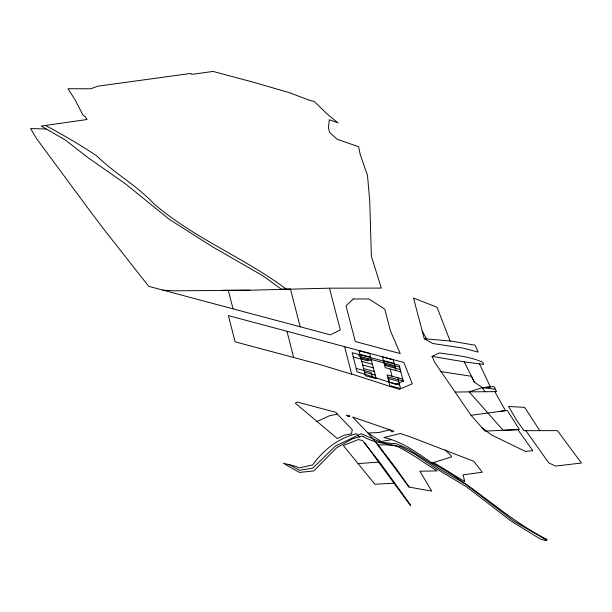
<?xml version="1.0" encoding="UTF-8"?>
<svg xmlns="http://www.w3.org/2000/svg" width="612" height="612" viewBox="0 0 612 612"><rect width="100%" height="100%" fill="white"/><g stroke="black" fill="none" stroke-linecap="round" stroke-linejoin="round"><path stroke-width="0.92" d="M391.144 439.745L381.261 441.512L367.957 433.028L378.966 432.508L389.852 429.8L391.986 431.911L393.845 431.177L352.65 417.017L367.957 433.028L378.185 444.993L386.294 444.802L400.302 446.485L414.309 453.836L436.027 468.501L466.681 486.93L510.882 520.904L540.243 538.996L545.881 540.572L547.159 539.554C505.688 518.701 473.214 484.444 432.064 463.016C416.986 452.742 402.092 441.413 383.869 437.526L400.401 433.472L412.052 437.534L473.772 461.28L482.287 472.242L463.039 474.836L464.76 481.537L433.571 462.542M432.057 356.368L439.408 352.91C453.982 355.304 469.144 356.077 482.784 362.296L483.717 364.37L464.256 361.868L432.057 356.368L434.681 362.304L471.041 415.288L485.002 431.093L519.435 429.555L507.279 410.392L471.041 415.288M316.894 421.507L329.631 415.716L337.357 414.133L352.26 429.639L351.517 433.801L343.829 435.308L337.365 438.567L295.305 403.178L297.31 402.069L335.843 412.304L337.357 414.133M359.328 437.052L356.352 433.74C338.107 438.284 323.457 449.858 312.678 464.891L299.146 467.973L296.086 466.428L283.417 463.276L299.406 472.433L313.765 470.926L336.669 447.732L352.596 438.735L362.549 436.042C372.807 442.966 384.803 442.805 396.102 445.896C410.644 452.673 423.443 462.519 437.06 470.896L419.855 471.217L431.797 491.145L409.084 487.083L375.118 441.573M432.064 463.016L451.656 456.866L450.7 455.175L445.085 449.866M498.489 411.616L505.474 410.644L494.81 391.642M358.005 463.598L378.56 462.114L410.484 505.611L410.767 505.321L379.853 462.435L362.503 440.579L358.395 439.554L343.317 445.528L374.865 484.222L393.661 483.273M46.275 128.994L41.241 126.041L87.111 119.516L84.823 116.211L83.194 115.538L75.138 99.909L68.031 88.702L90.767 88.794L97.821 86.185L190.837 73.432L191.694 74.396L213.083 71.428L254.355 82.475L289.484 92.703L309.022 100.093L314.216 101.477L328.055 114.811L338.076 122.913L329.279 119.738L328.445 128.03L329.73 132.513L337.044 139.192L358.632 146.75L360.231 154.553L367.491 175.399L369.717 200.92L371.369 256.206L381.322 288.091L329.47 288.183L250.017 290.21L173.8 290.83L162.853 290.111L148.731 286.339L102.709 227.817L87.906 208.111L36.498 138.557L30.6 128.574L46.275 128.994L65.377 140.056L87.401 157.208L125.804 184.105L169.363 219.394L212.968 247.057L263.16 275.951L281.283 289.162L290.463 288.971L300.171 326.785M481.965 427.757L491.688 435.056L525.318 451.373L532.807 450.662L517.836 429.624L503.171 430.32L469.213 391.871L496.562 391.611L494.098 386.585L482.317 387.679L469.213 391.871L455.152 392.07M222.707 290.279L250.017 290.21M424.254 338.688L451.059 341.129L474.996 345.168L478.209 352.137L463.246 348.113L432.707 343.5L424.254 338.688L413.513 298.044L437.067 307.27L450.111 341.045M495.414 389.27L482.317 387.679L474.331 382.056L471.447 376.288L440.969 371.606M162.853 290.111L330.319 334.833L340.326 329.945L329.47 288.183M359.902 354.256L370.589 357.11M383.426 360.537L394.113 363.39M399.628 367.016L359.053 356.176L358.601 354.425M360.82 357.844L371.515 360.697M384.344 364.117L395.038 366.978M353.254 356.972L368.187 360.958L367.544 358.441M400.271 369.526L385.3 365.525L384.65 363.015M361.746 361.432L372.433 364.285M400.875 371.874L385.262 367.705L382.5 356.949L393.195 359.802L395.956 370.558M362.664 365.012L373.358 367.866M363.589 368.6L374.276 371.453M402.719 379.05L387.105 374.881L389.875 385.637L400.562 388.49L397.8 377.734M356.207 368.455L371.14 372.44L372.234 376.694M403.216 381.001L388.245 377.007L389.615 382.332M364.507 372.188L375.202 375.041M388.031 378.468L398.718 381.322M388.949 382.056L399.644 384.91M351.617 373.97L399.231 389.408L412.251 383.778L403.851 362.495L228.398 315.616L235.092 341.817L318.699 364.186L351.678 374.215L344.64 346.69M289.086 464.508L299.482 470.307L312.724 468.172L335.56 445.98L361.149 433.701L381.092 442.369L396.591 443.815L408.663 449.162L438.506 468.295L466 484.459L513.629 520.965L546.493 540.082M45.433 125.445C62.891 134.709 79.935 144.738 96.459 155.647C114.161 173.211 136.422 185.092 153.459 203.383C193.568 238.167 243.989 257.423 286.194 289.063M378.185 444.993L396.324 468.754L409.084 487.083M364.584 442.667L378.56 462.114M525.892 430.68L548.765 462.856L555.421 466.084L581.4 463.024L557.425 430.618L524.071 430.68L516.704 420.413L508.618 406.506L524.645 407.34L539.799 430.649M484.949 391.81L482.317 387.679L490.388 386.929L479.448 363.819M422.242 331.092L426.694 338.972M464.256 361.868L474.331 382.056M228.253 290.272L233.05 308.853M390.181 369.021L392.024 376.189M286.944 331.268L293.645 357.485M353.292 298.962L346.017 305.816L355.289 341.527L400.233 353.56L390.448 330.939L384.787 309.167L368.952 298.97L353.292 298.962M403.247 381.115L395.803 384.336L357.056 371.767L352.16 352.703L399.169 365.249L403.247 381.115M349.842 416.068L348.075 416.573L346.476 415.158L349.842 416.068M369.671 353.522L358.976 350.668L365.425 375.776L376.12 378.629L369.671 353.522"/></g></svg>
